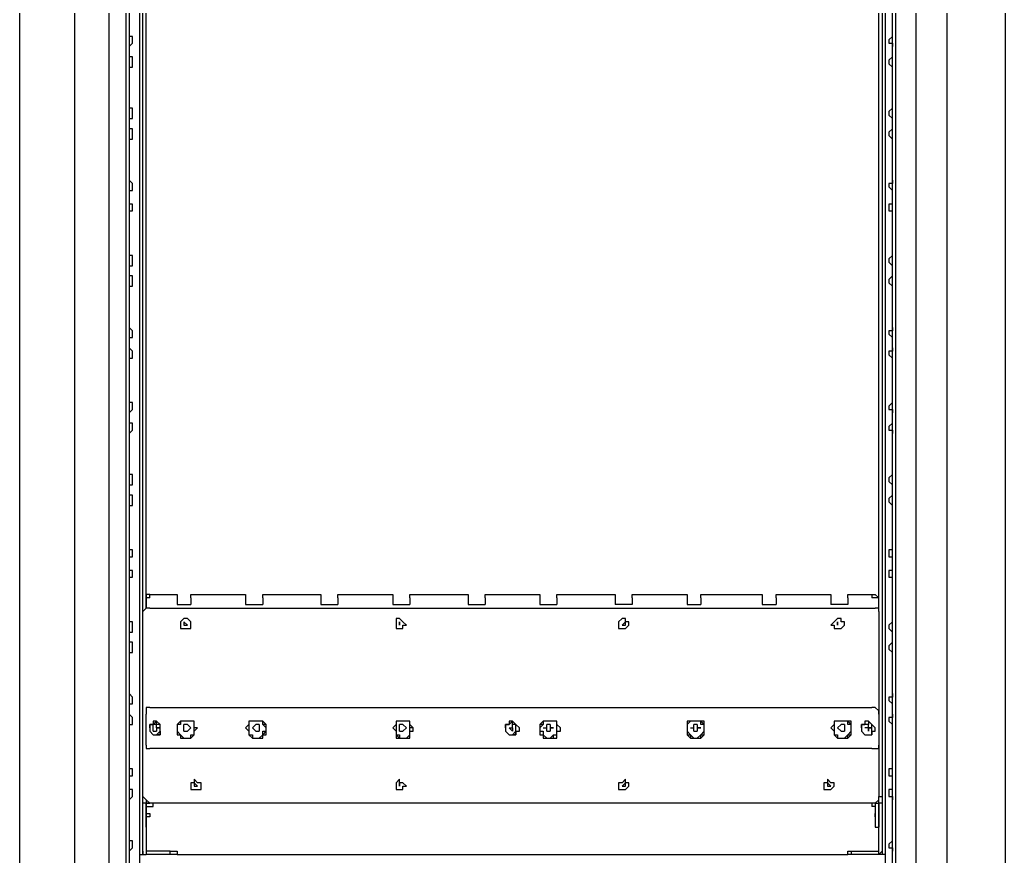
# Model space of a CAD drawing. Header units: millimetres. Extents: x 929 to 1725, y 58 to 532.
# Drawn here: x 1563.32 to 1597.03, y 138.23 to 166.83 of the extents above; entities that cross this region are included whole.
import ezdxf

# ---------------------------------------------------------------- set-up
doc = ezdxf.new("R2010")
doc.units = ezdxf.units.MM
doc.header["$MEASUREMENT"] = 0
doc.layers.add('TT-WIRE-EQPM', color=6, linetype='CONTINUOUS')

msp = doc.modelspace()

# ---------------------------------------------------------------- linework, layer by layer
at = {"layer": 'TT-WIRE-EQPM', "linetype": 'Continuous'}
for points in [[(1563.3242, 81.99353), (1563.3242, 192.01265)], [(1597.03218, 192.01265), (1597.03218, 81.99353)], [(1565.19686, 189.43773), (1565.19686, 84.56845)], [(1566.36728, 189.43773), (1566.36728, 136.41788)], [(1566.95249, 189.43773), (1566.95249, 136.769)], [(1567.06953, 189.43773), (1567.06953, 136.769)], [(1567.42065, 189.43773), (1567.42065, 136.769)], [(1592.93572, 136.769), (1592.93572, 189.43773)], [(1593.16981, 136.769), (1593.16981, 189.43773)], [(1593.28685, 136.769), (1593.28685, 189.43773)], [(1593.9891, 136.41788), (1593.9891, 189.43773)], [(1595.04247, 84.56845), (1595.04247, 189.43773)], [(1567.53769, 140.04617), (1567.53769, 178.20174)], [(1567.65474, 146.71754), (1567.65474, 178.08469)], [(1592.70164, 146.71754), (1592.70164, 178.20174)], [(1592.81868, 178.20174), (1592.81868, 138.40759), (1592.81868, 138.29055)], [(1567.06953, 165.91237), (1567.18657, 166.02941), (1567.18657, 166.02941), (1567.18657, 166.14645), (1567.18657, 166.14645), (1567.18657, 166.26349), (1567.06953, 166.26349)], [(1593.16981, 166.26349), (1593.16981, 166.26349), (1593.05277, 166.14645), (1593.05277, 166.14645), (1593.05277, 166.02941), (1593.16981, 166.02941), (1593.16981, 165.91237)], [(1592.93572, 166.02941), (1592.93572, 166.14645), (1592.93572, 166.14645), (1592.93572, 166.14645)], [(1567.06953, 165.21012), (1567.18657, 165.21012), (1567.18657, 165.32716), (1567.18657, 165.4442), (1567.18657, 165.4442), (1567.18657, 165.56124), (1567.06953, 165.56124)], [(1593.16981, 165.56124), (1593.16981, 165.56124), (1593.05277, 165.4442), (1593.05277, 165.4442), (1593.05277, 165.32716), (1593.16981, 165.21012), (1593.16981, 165.21012)], [(1567.06953, 163.45449), (1567.18657, 163.45449), (1567.18657, 163.57153), (1567.18657, 163.57153), (1567.18657, 163.68858), (1567.18657, 163.80562), (1567.06953, 163.80562)], [(1593.16981, 163.80562), (1593.16981, 163.80562), (1593.05277, 163.68858), (1593.05277, 163.57153), (1593.05277, 163.57153), (1593.16981, 163.45449), (1593.16981, 163.45449)], [(1567.06953, 162.75224), (1567.18657, 162.75224), (1567.18657, 162.86928), (1567.18657, 162.86928), (1567.18657, 162.98633), (1567.18657, 163.10337), (1567.06953, 163.10337)], [(1593.16981, 163.10337), (1593.16981, 163.10337), (1593.05277, 162.98633), (1593.05277, 162.86928), (1593.05277, 162.86928), (1593.16981, 162.75224), (1593.16981, 162.75224)], [(1567.06953, 160.99662), (1567.18657, 160.99662), (1567.18657, 161.11366), (1567.18657, 161.11366), (1567.18657, 161.2307), (1567.18657, 161.2307), (1567.06953, 161.34774)], [(1593.16981, 161.34774), (1593.16981, 161.2307), (1593.05277, 161.2307), (1593.05277, 161.11366), (1593.05277, 161.11366), (1593.16981, 160.99662), (1593.16981, 160.99662)], [(1567.06953, 160.29437), (1567.18657, 160.29437), (1567.18657, 160.29437), (1567.18657, 160.41141), (1567.18657, 160.52845), (1567.18657, 160.52845), (1567.06953, 160.52845)], [(1593.16981, 160.52845), (1593.16981, 160.52845), (1593.05277, 160.52845), (1593.05277, 160.41141), (1593.05277, 160.29437), (1593.16981, 160.29437), (1593.16981, 160.29437)], [(1567.06953, 158.4217), (1567.18657, 158.4217), (1567.18657, 158.53874), (1567.18657, 158.65579), (1567.18657, 158.65579), (1567.18657, 158.77283), (1567.06953, 158.77283)], [(1593.16981, 158.77283), (1593.16981, 158.77283), (1593.05277, 158.65579), (1593.05277, 158.65579), (1593.05277, 158.53874), (1593.16981, 158.4217), (1593.16981, 158.4217)], [(1567.06953, 157.71945), (1567.18657, 157.71945), (1567.18657, 157.83649), (1567.18657, 157.95354), (1567.18657, 157.95354), (1567.18657, 158.07058), (1567.06953, 158.07058)], [(1593.16981, 158.07058), (1593.16981, 158.07058), (1593.05277, 157.95354), (1593.05277, 157.95354), (1593.05277, 157.83649), (1593.16981, 157.71945), (1593.16981, 157.71945)], [(1567.06953, 155.96383), (1567.18657, 155.96383), (1567.18657, 156.08087), (1567.18657, 156.08087), (1567.18657, 156.19791), (1567.18657, 156.19791), (1567.06953, 156.31495)], [(1593.16981, 156.31495), (1593.16981, 156.19791), (1593.05277, 156.19791), (1593.05277, 156.08087), (1593.05277, 156.08087), (1593.16981, 155.96383), (1593.16981, 155.96383)], [(1567.06953, 155.26158), (1567.18657, 155.26158), (1567.18657, 155.37862), (1567.18657, 155.37862), (1567.18657, 155.49566), (1567.18657, 155.49566), (1567.06953, 155.6127)], [(1593.16981, 155.6127), (1593.16981, 155.49566), (1593.05277, 155.49566), (1593.05277, 155.37862), (1593.05277, 155.37862), (1593.16981, 155.26158), (1593.16981, 155.26158)], [(1567.06953, 153.38891), (1567.18657, 153.50596), (1567.18657, 153.50596), (1567.18657, 153.623), (1567.18657, 153.623), (1567.18657, 153.74004), (1567.06953, 153.74004)], [(1593.16981, 153.74004), (1593.16981, 153.74004), (1593.05277, 153.623), (1593.05277, 153.623), (1593.05277, 153.50596), (1593.16981, 153.50596), (1593.16981, 153.38891)], [(1567.06953, 152.68666), (1567.18657, 152.80371), (1567.18657, 152.80371), (1567.18657, 152.92075), (1567.18657, 152.92075), (1567.18657, 153.03779), (1567.06953, 153.03779)], [(1593.16981, 153.03779), (1593.16981, 153.03779), (1593.05277, 152.92075), (1593.05277, 152.92075), (1593.05277, 152.80371), (1593.16981, 152.80371), (1593.16981, 152.68666)], [(1567.06953, 150.93104), (1567.18657, 150.93104), (1567.18657, 151.04808), (1567.18657, 151.04808), (1567.18657, 151.16512), (1567.18657, 151.28216), (1567.06953, 151.28216)], [(1593.16981, 151.28216), (1593.16981, 151.28216), (1593.05277, 151.16512), (1593.05277, 151.04808), (1593.05277, 151.04808), (1593.16981, 150.93104), (1593.16981, 150.93104)], [(1567.06953, 150.22879), (1567.18657, 150.22879), (1567.18657, 150.34583), (1567.18657, 150.34583), (1567.18657, 150.46287), (1567.18657, 150.57991), (1567.06953, 150.57991)], [(1567.42065, 150.46287), (1567.42065, 150.46287), (1567.42065, 150.34583), (1567.42065, 150.34583), (1567.42065, 150.34583)], [(1592.93572, 150.34583), (1592.93572, 150.34583), (1592.93572, 150.34583), (1592.93572, 150.46287), (1592.93572, 150.46287)], [(1593.16981, 150.57991), (1593.16981, 150.57991), (1593.05277, 150.46287), (1593.05277, 150.34583), (1593.05277, 150.34583), (1593.16981, 150.22879), (1593.16981, 150.22879)], [(1567.06953, 148.47317), (1567.18657, 148.47317), (1567.18657, 148.47317), (1567.18657, 148.59021), (1567.18657, 148.70725), (1567.18657, 148.70725), (1567.06953, 148.70725)], [(1593.16981, 148.70725), (1593.16981, 148.70725), (1593.05277, 148.70725), (1593.05277, 148.59021), (1593.05277, 148.47317), (1593.16981, 148.47317), (1593.16981, 148.47317)], [(1567.06953, 147.77092), (1567.18657, 147.77092), (1567.18657, 147.77092), (1567.18657, 147.88796), (1567.18657, 148.005), (1567.18657, 148.005), (1567.06953, 148.005)], [(1593.16981, 148.005), (1593.16981, 148.005), (1593.05277, 148.005), (1593.05277, 147.88796), (1593.05277, 147.77092), (1593.16981, 147.77092), (1593.16981, 147.77092)], [(1567.77178, 147.18571), (1567.65474, 147.18571), (1567.65474, 147.06867)], [(1567.77178, 147.06867), (1567.65474, 147.06867), (1567.65474, 146.71754)], [(1567.77178, 147.18571), (1568.70811, 147.18571)], [(1567.77178, 147.06867), (1567.77178, 147.18571)], [(1568.70811, 147.18571), (1568.70811, 146.83458), (1569.17628, 146.83458)], [(1569.17628, 147.18571), (1571.04894, 147.18571)], [(1569.17628, 147.06867), (1569.17628, 147.18571)], [(1569.17628, 147.06867), (1569.17628, 146.95162)], [(1569.17628, 147.06867), (1569.17628, 146.83458)], [(1571.04894, 147.18571), (1571.04894, 146.83458), (1571.63415, 146.83458)], [(1571.63415, 147.18571), (1573.62386, 147.18571)], [(1571.63415, 147.06867), (1571.63415, 147.18571)], [(1571.63415, 147.06867), (1571.63415, 146.83458)], [(1573.62386, 147.18571), (1573.62386, 146.83458), (1574.20907, 146.83458)], [(1574.20907, 147.18571), (1576.08173, 147.18571)], [(1574.20907, 147.06867), (1574.20907, 147.18571)], [(1574.20907, 147.06867), (1574.20907, 146.83458)], [(1576.08173, 147.18571), (1576.08173, 146.83458), (1576.66694, 146.83458)], [(1576.66694, 147.18571), (1578.65665, 147.18571)], [(1576.66694, 147.06867), (1576.66694, 147.18571)], [(1576.66694, 147.06867), (1576.66694, 146.83458)], [(1578.65665, 147.18571), (1578.65665, 146.83458), (1579.24186, 146.83458)], [(1579.24186, 147.18571), (1581.11452, 147.18571)], [(1579.24186, 147.06867), (1579.24186, 147.18571)], [(1579.24186, 147.06867), (1579.24186, 146.95162)], [(1579.24186, 147.06867), (1579.24186, 146.83458)], [(1581.11452, 147.18571), (1581.11452, 146.83458), (1581.69973, 146.83458)], [(1581.69973, 147.18571), (1583.68944, 147.18571)], [(1581.69973, 147.06867), (1581.69973, 147.18571)], [(1581.69973, 147.06867), (1581.69973, 146.83458)], [(1583.68944, 147.18571), (1583.68944, 146.83458)], [(1584.27464, 147.18571), (1586.14731, 147.18571)], [(1584.27464, 147.06867), (1584.27464, 147.18571)], [(1584.27464, 147.06867), (1584.27464, 146.83458)], [(1586.14731, 147.18571), (1586.14731, 146.83458), (1586.61548, 146.83458)], [(1586.61548, 147.18571), (1588.72223, 147.18571)], [(1586.61548, 147.06867), (1586.61548, 147.18571)], [(1586.61548, 147.06867), (1586.61548, 146.83458)], [(1588.72223, 147.18571), (1588.72223, 146.83458), (1589.19039, 146.83458)], [(1589.19039, 147.18571), (1591.06306, 147.18571)], [(1589.19039, 147.06867), (1589.19039, 147.18571)], [(1589.19039, 147.06867), (1589.19039, 146.83458)], [(1591.06306, 147.18571), (1591.06306, 146.83458)], [(1591.64827, 147.18571), (1592.46756, 147.18571)], [(1591.64827, 147.06867), (1591.64827, 147.18571)], [(1591.64827, 147.06867), (1591.64827, 146.83458)], [(1592.46756, 147.18571), (1592.5846, 147.18571)], [(1592.46756, 147.18571), (1592.46756, 147.06867)], [(1592.70164, 146.71754), (1592.70164, 147.06867), (1592.46756, 147.06867)], [(1592.70164, 147.06867), (1592.5846, 147.18571), (1592.5846, 147.18571)], [(1567.77178, 146.71754), (1567.65474, 146.71754), (1567.65474, 146.71754), (1567.53769, 146.6005)], [(1567.77178, 146.71754), (1592.5846, 146.71754)], [(1569.17628, 146.95162), (1569.17628, 146.83458)], [(1579.24186, 146.95162), (1579.24186, 146.83458)], [(1584.27464, 146.83458), (1583.68944, 146.83458)], [(1591.64827, 146.83458), (1591.06306, 146.83458)], [(1592.70164, 146.6005), (1592.70164, 146.71754), (1592.70164, 146.71754), (1592.5846, 146.71754)], [(1567.53769, 140.28025), (1567.53769, 146.6005)], [(1569.17628, 146.13233), (1569.17628, 146.24938), (1569.17628, 146.24938), (1569.05924, 146.36642), (1568.94219, 146.36642), (1568.94219, 146.36642), (1568.82515, 146.24938), (1568.82515, 146.24938), (1568.82515, 146.13233), (1568.82515, 146.01529), (1568.94219, 146.01529), (1568.94219, 146.01529), (1569.05924, 146.01529), (1569.17628, 146.01529), (1569.17628, 146.13233), (1569.17628, 146.13233)], [(1576.5499, 146.13233), (1576.43286, 146.24938), (1576.43286, 146.24938), (1576.31582, 146.36642), (1576.31582, 146.36642), (1576.19877, 146.36642), (1576.19877, 146.24938), (1576.19877, 146.24938), (1576.19877, 146.13233), (1576.19877, 146.01529), (1576.19877, 146.01529), (1576.31582, 146.01529), (1576.31582, 146.01529), (1576.43286, 146.01529), (1576.43286, 146.13233), (1576.5499, 146.13233)], [(1584.1576, 146.13233), (1584.1576, 146.24938), (1584.04056, 146.24938), (1584.04056, 146.36642), (1584.04056, 146.36642), (1583.92352, 146.36642), (1583.80648, 146.24938), (1583.80648, 146.24938), (1583.80648, 146.13233), (1583.80648, 146.13233), (1583.80648, 146.01529), (1583.92352, 146.01529), (1584.04056, 146.01529), (1584.04056, 146.01529), (1584.04056, 146.01529), (1584.1576, 146.13233), (1584.1576, 146.13233)], [(1591.53122, 146.13233), (1591.53122, 146.24938), (1591.41418, 146.24938), (1591.41418, 146.36642), (1591.29714, 146.36642), (1591.29714, 146.36642), (1591.1801, 146.24938), (1591.1801, 146.24938), (1591.06306, 146.13233), (1591.1801, 146.13233), (1591.1801, 146.01529), (1591.29714, 146.01529), (1591.29714, 146.01529), (1591.41418, 146.01529), (1591.41418, 146.01529), (1591.53122, 146.13233), (1591.53122, 146.13233)], [(1592.70164, 146.6005), (1592.70164, 140.28025)], [(1567.06953, 145.89825), (1567.18657, 145.89825), (1567.18657, 146.01529), (1567.18657, 146.13233), (1567.18657, 146.13233), (1567.18657, 146.24938), (1567.06953, 146.24938)], [(1569.05924, 146.13233), (1568.94219, 146.24938), (1568.94219, 146.13233), (1568.94219, 146.13233), (1569.05924, 146.13233)], [(1576.31582, 146.13233), (1576.31582, 146.24938), (1576.31582, 146.13233), (1576.31582, 146.13233), (1576.31582, 146.13233)], [(1584.04056, 146.13233), (1584.04056, 146.24938), (1583.92352, 146.13233), (1584.04056, 146.13233), (1584.04056, 146.13233)], [(1591.29714, 146.13233), (1591.29714, 146.24938), (1591.29714, 146.13233), (1591.29714, 146.13233), (1591.29714, 146.13233)], [(1593.16981, 146.24938), (1593.16981, 146.24938), (1593.05277, 146.13233), (1593.05277, 146.13233), (1593.05277, 146.01529), (1593.16981, 145.89825), (1593.16981, 145.89825)], [(1567.06953, 145.196), (1567.18657, 145.196), (1567.18657, 145.31304), (1567.18657, 145.43008), (1567.18657, 145.43008), (1567.18657, 145.54713), (1567.06953, 145.54713)], [(1593.16981, 145.54713), (1593.16981, 145.54713), (1593.05277, 145.43008), (1593.05277, 145.43008), (1593.05277, 145.31304), (1593.16981, 145.196), (1593.16981, 145.196)], [(1567.06953, 143.44038), (1567.18657, 143.44038), (1567.18657, 143.55742), (1567.18657, 143.55742), (1567.18657, 143.67446), (1567.18657, 143.67446), (1567.06953, 143.7915)], [(1593.16981, 143.7915), (1593.16981, 143.67446), (1593.05277, 143.67446), (1593.05277, 143.55742), (1593.05277, 143.55742), (1593.16981, 143.44038), (1593.16981, 143.44038)], [(1567.77178, 143.32333), (1567.65474, 143.32333), (1567.65474, 143.20629), (1567.65474, 143.08925)], [(1567.77178, 143.32333), (1592.46756, 143.32333)], [(1592.70164, 143.08925), (1592.70164, 143.20629), (1592.5846, 143.32333), (1592.46756, 143.32333)], [(1567.06953, 142.73813), (1567.18657, 142.73813), (1567.18657, 142.85517), (1567.18657, 142.85517), (1567.18657, 142.97221), (1567.18657, 142.97221), (1567.06953, 143.08925)], [(1567.65474, 142.03588), (1567.65474, 143.08925)], [(1592.70164, 143.08925), (1592.70164, 142.03588)], [(1593.16981, 143.08925), (1593.16981, 142.97221), (1593.05277, 142.97221), (1593.05277, 142.85517), (1593.05277, 142.85517), (1593.16981, 142.73813), (1593.16981, 142.73813)], [(1568.1229, 142.62109), (1568.1229, 142.62109), (1568.1229, 142.73813), (1568.1229, 142.73813), (1568.00586, 142.85517), (1567.88882, 142.85517), (1567.88882, 142.73813), (1567.77178, 142.73813), (1567.77178, 142.62109), (1567.77178, 142.50404), (1567.77178, 142.50404), (1567.88882, 142.387), (1567.88882, 142.387), (1568.00586, 142.387), (1568.1229, 142.387), (1568.1229, 142.50404), (1568.1229, 142.50404), (1568.1229, 142.62109)], [(1568.1229, 142.62109), (1568.1229, 142.62109), (1568.1229, 142.73813), (1568.00586, 142.73813), (1568.00586, 142.85517), (1567.88882, 142.73813), (1567.88882, 142.73813), (1567.77178, 142.73813), (1567.77178, 142.62109), (1567.77178, 142.62109), (1567.77178, 142.50404), (1567.88882, 142.387), (1567.88882, 142.387), (1568.00586, 142.387), (1568.00586, 142.387), (1568.1229, 142.50404), (1568.1229, 142.50404), (1568.1229, 142.62109)], [(1567.77178, 142.62109), (1567.77178, 142.73813), (1567.77178, 142.73813), (1567.77178, 142.73813), (1567.88882, 142.73813), (1567.88882, 142.73813), (1567.88882, 142.73813)], [(1567.88882, 142.62109), (1567.88882, 142.73813)], [(1568.00586, 142.73813), (1567.88882, 142.73813)], [(1567.88882, 142.50404), (1567.88882, 142.62109)], [(1568.00586, 142.62109), (1568.00586, 142.73813)], [(1568.00586, 142.62109), (1568.1229, 142.62109)], [(1568.1229, 142.62109), (1568.00586, 142.62109)], [(1568.00586, 142.62109), (1568.00586, 142.50404)], [(1568.70811, 142.62109), (1568.70811, 142.50404), (1568.70811, 142.50404), (1568.70811, 142.50404), (1568.70811, 142.387), (1568.82515, 142.387), (1568.82515, 142.387), (1568.82515, 142.387), (1568.82515, 142.387), (1568.82515, 142.26996), (1568.94219, 142.26996), (1568.94219, 142.26996), (1569.17628, 142.26996), (1569.17628, 142.26996), (1569.17628, 142.26996), (1569.17628, 142.387), (1569.29332, 142.387), (1569.29332, 142.387), (1569.29332, 142.387), (1569.29332, 142.50404), (1569.29332, 142.50404), (1569.29332, 142.50404), (1569.29332, 142.62109), (1569.29332, 142.62109), (1569.29332, 142.73813), (1569.29332, 142.73813), (1569.29332, 142.73813), (1569.29332, 142.73813), (1569.29332, 142.85517), (1569.17628, 142.85517), (1569.17628, 142.85517), (1569.17628, 142.85517), (1569.17628, 142.85517), (1569.05924, 142.85517), (1568.94219, 142.85517), (1568.94219, 142.85517), (1568.94219, 142.85517), (1568.82515, 142.85517), (1568.82515, 142.85517), (1568.82515, 142.85517), (1568.82515, 142.85517), (1568.82515, 142.73813), (1568.70811, 142.73813), (1568.70811, 142.73813), (1568.70811, 142.62109), (1568.70811, 142.62109)], [(1569.41036, 142.62109), (1569.29332, 142.62109), (1569.29332, 142.73813), (1569.29332, 142.85517), (1569.17628, 142.85517), (1569.17628, 142.85517), (1569.17628, 142.85517), (1568.94219, 142.85517), (1568.82515, 142.85517), (1568.82515, 142.85517), (1568.70811, 142.73813), (1568.70811, 142.73813), (1568.70811, 142.50404), (1568.70811, 142.387), (1568.82515, 142.387), (1568.82515, 142.26996), (1568.94219, 142.26996), (1568.94219, 142.26996), (1569.05924, 142.26996), (1569.17628, 142.26996), (1569.17628, 142.26996), (1569.17628, 142.26996), (1569.29332, 142.387), (1569.29332, 142.50404), (1569.29332, 142.50404), (1569.41036, 142.62109)], [(1569.29332, 142.62109), (1569.29332, 142.62109), (1569.29332, 142.73813), (1569.29332, 142.85517), (1569.17628, 142.85517), (1569.17628, 142.85517), (1568.94219, 142.85517), (1568.82515, 142.85517), (1568.82515, 142.85517), (1568.70811, 142.73813), (1568.70811, 142.62109), (1568.70811, 142.62109), (1568.70811, 142.50404), (1568.70811, 142.50404), (1568.82515, 142.387), (1568.82515, 142.387), (1568.94219, 142.26996), (1568.94219, 142.26996), (1569.05924, 142.26996), (1569.17628, 142.26996), (1569.17628, 142.387), (1569.29332, 142.387), (1569.29332, 142.50404), (1569.29332, 142.50404), (1569.29332, 142.62109)], [(1569.05924, 142.73813), (1569.05924, 142.73813), (1568.94219, 142.73813), (1568.94219, 142.73813)], [(1568.94219, 142.62109), (1568.94219, 142.73813)], [(1568.94219, 142.50404), (1568.94219, 142.62109)], [(1569.05924, 142.73813), (1569.17628, 142.62109)], [(1569.17628, 142.62109), (1569.05924, 142.50404)], [(1571.75119, 142.62109), (1571.75119, 142.62109), (1571.75119, 142.73813), (1571.63415, 142.85517), (1571.63415, 142.85517), (1571.51711, 142.85517), (1571.51711, 142.85517), (1571.28303, 142.85517), (1571.28303, 142.85517), (1571.16598, 142.85517), (1571.16598, 142.73813), (1571.16598, 142.73813), (1571.04894, 142.62109), (1571.04894, 142.62109), (1571.16598, 142.50404), (1571.16598, 142.387), (1571.16598, 142.387), (1571.28303, 142.26996), (1571.28303, 142.26996), (1571.40007, 142.26996), (1571.40007, 142.26996), (1571.51711, 142.26996), (1571.51711, 142.26996), (1571.63415, 142.26996), (1571.63415, 142.387), (1571.75119, 142.50404), (1571.75119, 142.50404), (1571.75119, 142.62109)], [(1571.16598, 142.62109), (1571.16598, 142.50404), (1571.16598, 142.50404), (1571.16598, 142.50404), (1571.16598, 142.387), (1571.16598, 142.387), (1571.16598, 142.387), (1571.28303, 142.387), (1571.28303, 142.26996), (1571.28303, 142.26996), (1571.28303, 142.26996), (1571.51711, 142.26996), (1571.51711, 142.26996), (1571.63415, 142.26996), (1571.63415, 142.387), (1571.63415, 142.387), (1571.63415, 142.387), (1571.63415, 142.387), (1571.75119, 142.387), (1571.75119, 142.50404), (1571.75119, 142.50404), (1571.75119, 142.62109), (1571.75119, 142.62109), (1571.75119, 142.62109), (1571.75119, 142.73813), (1571.63415, 142.73813), (1571.63415, 142.85517), (1571.63415, 142.85517), (1571.63415, 142.85517), (1571.63415, 142.85517), (1571.51711, 142.85517), (1571.51711, 142.85517), (1571.51711, 142.85517), (1571.40007, 142.85517), (1571.28303, 142.85517), (1571.28303, 142.85517), (1571.28303, 142.85517), (1571.28303, 142.85517), (1571.16598, 142.85517), (1571.16598, 142.73813), (1571.16598, 142.73813), (1571.16598, 142.73813), (1571.16598, 142.73813), (1571.16598, 142.62109), (1571.16598, 142.62109)], [(1571.75119, 142.62109), (1571.75119, 142.62109), (1571.63415, 142.73813), (1571.63415, 142.85517), (1571.63415, 142.85517), (1571.51711, 142.85517), (1571.28303, 142.85517), (1571.28303, 142.85517), (1571.16598, 142.85517), (1571.16598, 142.73813), (1571.16598, 142.62109), (1571.16598, 142.50404), (1571.16598, 142.50404), (1571.16598, 142.387), (1571.28303, 142.387), (1571.28303, 142.26996), (1571.40007, 142.26996), (1571.51711, 142.26996), (1571.51711, 142.26996), (1571.63415, 142.387), (1571.63415, 142.387), (1571.63415, 142.50404), (1571.75119, 142.50404), (1571.75119, 142.62109)], [(1571.28303, 142.62109), (1571.40007, 142.73813)], [(1571.40007, 142.50404), (1571.28303, 142.62109)], [(1571.51711, 142.73813), (1571.51711, 142.73813), (1571.40007, 142.73813), (1571.40007, 142.73813)], [(1571.51711, 142.73813), (1571.51711, 142.62109)], [(1571.51711, 142.62109), (1571.51711, 142.50404)], [(1576.78398, 142.62109), (1576.78398, 142.62109), (1576.66694, 142.73813), (1576.66694, 142.85517), (1576.66694, 142.85517), (1576.5499, 142.85517), (1576.5499, 142.85517), (1576.31582, 142.85517), (1576.19877, 142.85517), (1576.19877, 142.85517), (1576.19877, 142.73813), (1576.19877, 142.73813), (1576.08173, 142.62109), (1576.08173, 142.62109), (1576.19877, 142.50404), (1576.19877, 142.387), (1576.19877, 142.387), (1576.19877, 142.26996), (1576.31582, 142.26996), (1576.31582, 142.26996), (1576.43286, 142.26996), (1576.5499, 142.26996), (1576.5499, 142.26996), (1576.66694, 142.26996), (1576.66694, 142.387), (1576.66694, 142.50404), (1576.78398, 142.50404), (1576.78398, 142.62109)], [(1576.19877, 142.62109), (1576.19877, 142.50404), (1576.19877, 142.50404), (1576.19877, 142.50404), (1576.19877, 142.387), (1576.19877, 142.387), (1576.19877, 142.387), (1576.19877, 142.387), (1576.19877, 142.387), (1576.31582, 142.26996), (1576.31582, 142.26996), (1576.31582, 142.26996), (1576.5499, 142.26996), (1576.5499, 142.26996), (1576.5499, 142.26996), (1576.66694, 142.387), (1576.66694, 142.387), (1576.66694, 142.387), (1576.66694, 142.387), (1576.66694, 142.387), (1576.66694, 142.387), (1576.66694, 142.50404), (1576.66694, 142.50404), (1576.78398, 142.50404), (1576.78398, 142.62109), (1576.78398, 142.62109), (1576.66694, 142.62109), (1576.66694, 142.73813), (1576.66694, 142.73813), (1576.66694, 142.85517), (1576.66694, 142.85517), (1576.5499, 142.85517), (1576.5499, 142.85517), (1576.5499, 142.85517), (1576.43286, 142.85517), (1576.31582, 142.85517), (1576.31582, 142.85517), (1576.31582, 142.85517), (1576.31582, 142.85517), (1576.19877, 142.85517), (1576.19877, 142.85517), (1576.19877, 142.73813), (1576.19877, 142.73813), (1576.19877, 142.73813), (1576.19877, 142.62109), (1576.19877, 142.62109)], [(1576.66694, 142.62109), (1576.66694, 142.62109), (1576.66694, 142.73813), (1576.66694, 142.85517), (1576.66694, 142.85517), (1576.5499, 142.85517), (1576.31582, 142.85517), (1576.31582, 142.85517), (1576.19877, 142.85517), (1576.19877, 142.73813), (1576.19877, 142.62109), (1576.19877, 142.50404), (1576.19877, 142.50404), (1576.19877, 142.387), (1576.31582, 142.387), (1576.31582, 142.26996), (1576.43286, 142.26996), (1576.43286, 142.26996), (1576.5499, 142.26996), (1576.66694, 142.387), (1576.66694, 142.387), (1576.66694, 142.50404), (1576.66694, 142.50404), (1576.66694, 142.62109)], [(1576.43286, 142.73813), (1576.43286, 142.73813), (1576.31582, 142.73813), (1576.31582, 142.73813)], [(1576.31582, 142.62109), (1576.31582, 142.73813)], [(1576.31582, 142.50404), (1576.31582, 142.62109)], [(1576.43286, 142.73813), (1576.5499, 142.62109)], [(1576.5499, 142.62109), (1576.43286, 142.50404)], [(1580.41227, 142.62109), (1580.41227, 142.62109), (1580.29523, 142.73813), (1580.29523, 142.73813), (1580.17819, 142.85517), (1580.06115, 142.85517), (1580.06115, 142.73813), (1579.94411, 142.73813), (1579.94411, 142.62109), (1579.94411, 142.50404), (1579.94411, 142.50404), (1580.06115, 142.387), (1580.06115, 142.387), (1580.17819, 142.387), (1580.29523, 142.387), (1580.29523, 142.50404), (1580.41227, 142.50404), (1580.41227, 142.62109)], [(1580.29523, 142.62109), (1580.29523, 142.62109), (1580.29523, 142.73813), (1580.17819, 142.73813), (1580.17819, 142.85517), (1580.06115, 142.73813), (1580.06115, 142.73813), (1579.94411, 142.73813), (1579.94411, 142.62109), (1579.94411, 142.62109), (1579.94411, 142.50404), (1580.06115, 142.387), (1580.06115, 142.387), (1580.17819, 142.387), (1580.17819, 142.387), (1580.29523, 142.50404), (1580.29523, 142.50404), (1580.29523, 142.62109)], [(1579.94411, 142.62109), (1579.94411, 142.73813), (1579.94411, 142.73813), (1579.94411, 142.73813), (1580.06115, 142.73813), (1580.06115, 142.73813), (1580.06115, 142.73813)], [(1580.06115, 142.62109), (1580.17819, 142.62109)], [(1580.17819, 142.50404), (1580.06115, 142.62109)], [(1580.17819, 142.62109), (1580.17819, 142.73813)], [(1580.17819, 142.62109), (1580.17819, 142.73813)], [(1580.17819, 142.62109), (1580.17819, 142.50404)], [(1581.11452, 142.62109), (1581.11452, 142.50404), (1581.11452, 142.50404), (1581.11452, 142.50404), (1581.11452, 142.387), (1581.23156, 142.387), (1581.23156, 142.387), (1581.23156, 142.387), (1581.23156, 142.387), (1581.23156, 142.387), (1581.23156, 142.26996), (1581.3486, 142.26996), (1581.3486, 142.26996), (1581.58269, 142.26996), (1581.58269, 142.26996), (1581.58269, 142.26996), (1581.58269, 142.387), (1581.69973, 142.387), (1581.69973, 142.387), (1581.69973, 142.387), (1581.69973, 142.387), (1581.69973, 142.50404), (1581.69973, 142.50404), (1581.69973, 142.50404), (1581.69973, 142.62109), (1581.69973, 142.62109), (1581.69973, 142.73813), (1581.69973, 142.73813), (1581.69973, 142.73813), (1581.69973, 142.85517), (1581.58269, 142.85517), (1581.58269, 142.85517), (1581.58269, 142.85517), (1581.46565, 142.85517), (1581.46565, 142.85517), (1581.3486, 142.85517), (1581.3486, 142.85517), (1581.23156, 142.85517), (1581.23156, 142.85517), (1581.23156, 142.85517), (1581.23156, 142.85517), (1581.23156, 142.73813), (1581.11452, 142.73813), (1581.11452, 142.62109), (1581.11452, 142.62109), (1581.11452, 142.62109), (1581.11452, 142.62109)], [(1581.81677, 142.62109), (1581.81677, 142.62109), (1581.69973, 142.73813), (1581.69973, 142.85517), (1581.69973, 142.85517), (1581.58269, 142.85517), (1581.46565, 142.85517), (1581.3486, 142.85517), (1581.23156, 142.85517), (1581.23156, 142.85517), (1581.11452, 142.73813), (1581.11452, 142.73813), (1581.11452, 142.50404), (1581.11452, 142.387), (1581.23156, 142.387), (1581.23156, 142.26996), (1581.3486, 142.26996), (1581.3486, 142.26996), (1581.46565, 142.26996), (1581.46565, 142.26996), (1581.58269, 142.26996), (1581.69973, 142.26996), (1581.69973, 142.387), (1581.69973, 142.50404), (1581.81677, 142.50404), (1581.81677, 142.62109)], [(1581.69973, 142.62109), (1581.69973, 142.62109), (1581.69973, 142.73813), (1581.69973, 142.85517), (1581.58269, 142.85517), (1581.46565, 142.85517), (1581.3486, 142.85517), (1581.23156, 142.85517), (1581.23156, 142.85517), (1581.23156, 142.73813), (1581.11452, 142.62109), (1581.11452, 142.50404), (1581.23156, 142.50404), (1581.23156, 142.387), (1581.23156, 142.387), (1581.3486, 142.26996), (1581.3486, 142.26996), (1581.46565, 142.26996), (1581.46565, 142.26996), (1581.58269, 142.387), (1581.69973, 142.387), (1581.69973, 142.50404), (1581.69973, 142.50404), (1581.69973, 142.62109)], [(1581.23156, 142.62109), (1581.23156, 142.62109), (1581.3486, 142.62109)], [(1581.23156, 142.62109), (1581.3486, 142.62109)], [(1581.46565, 142.73813), (1581.46565, 142.73813), (1581.3486, 142.73813), (1581.3486, 142.73813)], [(1581.3486, 142.62109), (1581.3486, 142.73813)], [(1581.3486, 142.50404), (1581.3486, 142.62109)], [(1581.46565, 142.73813), (1581.46565, 142.62109)], [(1581.46565, 142.62109), (1581.58269, 142.62109), (1581.58269, 142.62109), (1581.46565, 142.62109)], [(1581.46565, 142.62109), (1581.46565, 142.50404)], [(1586.14731, 142.62109), (1586.14731, 142.50404), (1586.14731, 142.50404), (1586.14731, 142.50404), (1586.14731, 142.387), (1586.14731, 142.387), (1586.14731, 142.387), (1586.26435, 142.387), (1586.26435, 142.387), (1586.26435, 142.26996), (1586.26435, 142.26996), (1586.38139, 142.26996), (1586.49844, 142.26996), (1586.61548, 142.26996), (1586.61548, 142.26996), (1586.61548, 142.387), (1586.61548, 142.387), (1586.61548, 142.387), (1586.73252, 142.387), (1586.73252, 142.50404), (1586.73252, 142.50404), (1586.73252, 142.50404), (1586.73252, 142.62109), (1586.73252, 142.62109), (1586.73252, 142.73813), (1586.73252, 142.73813), (1586.73252, 142.73813), (1586.61548, 142.73813), (1586.61548, 142.85517), (1586.61548, 142.85517), (1586.61548, 142.85517), (1586.61548, 142.85517), (1586.49844, 142.85517), (1586.49844, 142.85517), (1586.38139, 142.85517), (1586.38139, 142.85517), (1586.26435, 142.85517), (1586.26435, 142.85517), (1586.26435, 142.85517), (1586.26435, 142.85517), (1586.14731, 142.85517), (1586.14731, 142.73813), (1586.14731, 142.73813), (1586.14731, 142.73813), (1586.14731, 142.62109), (1586.14731, 142.62109)], [(1586.73252, 142.62109), (1586.73252, 142.62109), (1586.73252, 142.73813), (1586.73252, 142.85517), (1586.61548, 142.85517), (1586.61548, 142.85517), (1586.49844, 142.85517), (1586.38139, 142.85517), (1586.26435, 142.85517), (1586.14731, 142.85517), (1586.14731, 142.73813), (1586.14731, 142.73813), (1586.14731, 142.50404), (1586.14731, 142.387), (1586.14731, 142.387), (1586.26435, 142.26996), (1586.38139, 142.26996), (1586.38139, 142.26996), (1586.49844, 142.26996), (1586.49844, 142.26996), (1586.61548, 142.26996), (1586.61548, 142.26996), (1586.73252, 142.387), (1586.73252, 142.50404), (1586.73252, 142.50404), (1586.73252, 142.62109)], [(1586.73252, 142.62109), (1586.73252, 142.62109), (1586.73252, 142.73813), (1586.61548, 142.85517), (1586.61548, 142.85517), (1586.49844, 142.85517), (1586.38139, 142.85517), (1586.26435, 142.85517), (1586.26435, 142.85517), (1586.14731, 142.73813), (1586.14731, 142.62109), (1586.14731, 142.62109), (1586.14731, 142.50404), (1586.14731, 142.50404), (1586.26435, 142.387), (1586.26435, 142.387), (1586.38139, 142.26996), (1586.38139, 142.26996), (1586.49844, 142.26996), (1586.49844, 142.26996), (1586.61548, 142.387), (1586.61548, 142.387), (1586.73252, 142.50404), (1586.73252, 142.50404), (1586.73252, 142.62109)], [(1586.26435, 142.62109), (1586.26435, 142.62109), (1586.38139, 142.62109)], [(1586.26435, 142.62109), (1586.38139, 142.62109)], [(1586.49844, 142.73813), (1586.49844, 142.73813), (1586.38139, 142.73813), (1586.38139, 142.73813)], [(1586.38139, 142.62109), (1586.38139, 142.73813)], [(1586.38139, 142.50404), (1586.38139, 142.62109)], [(1586.49844, 142.73813), (1586.49844, 142.62109)], [(1586.49844, 142.62109), (1586.61548, 142.62109), (1586.61548, 142.62109), (1586.49844, 142.62109)], [(1586.49844, 142.62109), (1586.49844, 142.50404)], [(1591.76531, 142.62109), (1591.76531, 142.62109), (1591.76531, 142.73813), (1591.76531, 142.85517), (1591.64827, 142.85517), (1591.53122, 142.85517), (1591.53122, 142.85517), (1591.29714, 142.85517), (1591.29714, 142.85517), (1591.1801, 142.85517), (1591.1801, 142.73813), (1591.1801, 142.73813), (1591.06306, 142.62109), (1591.06306, 142.62109), (1591.1801, 142.50404), (1591.1801, 142.387), (1591.1801, 142.387), (1591.29714, 142.26996), (1591.29714, 142.26996), (1591.41418, 142.26996), (1591.41418, 142.26996), (1591.53122, 142.26996), (1591.53122, 142.26996), (1591.64827, 142.26996), (1591.76531, 142.387), (1591.76531, 142.50404), (1591.76531, 142.50404), (1591.76531, 142.62109)], [(1591.1801, 142.62109), (1591.1801, 142.50404), (1591.1801, 142.50404), (1591.1801, 142.50404), (1591.1801, 142.387), (1591.1801, 142.387), (1591.29714, 142.387), (1591.29714, 142.387), (1591.29714, 142.26996), (1591.29714, 142.26996), (1591.29714, 142.26996), (1591.53122, 142.26996), (1591.53122, 142.26996), (1591.64827, 142.26996), (1591.64827, 142.387), (1591.64827, 142.387), (1591.64827, 142.387), (1591.76531, 142.387), (1591.76531, 142.50404), (1591.76531, 142.50404), (1591.76531, 142.50404), (1591.76531, 142.62109), (1591.76531, 142.62109), (1591.76531, 142.73813), (1591.76531, 142.73813), (1591.76531, 142.73813), (1591.64827, 142.73813), (1591.64827, 142.85517), (1591.64827, 142.85517), (1591.64827, 142.85517), (1591.64827, 142.85517), (1591.53122, 142.85517), (1591.53122, 142.85517), (1591.53122, 142.85517), (1591.41418, 142.85517), (1591.29714, 142.85517), (1591.29714, 142.85517), (1591.29714, 142.85517), (1591.29714, 142.85517), (1591.29714, 142.85517), (1591.1801, 142.85517), (1591.1801, 142.73813), (1591.1801, 142.73813), (1591.1801, 142.73813), (1591.1801, 142.73813), (1591.1801, 142.62109), (1591.1801, 142.62109)], [(1591.76531, 142.62109), (1591.76531, 142.62109), (1591.76531, 142.73813), (1591.64827, 142.85517), (1591.64827, 142.85517), (1591.53122, 142.85517), (1591.29714, 142.85517), (1591.29714, 142.85517), (1591.1801, 142.85517), (1591.1801, 142.73813), (1591.1801, 142.62109), (1591.1801, 142.50404), (1591.1801, 142.50404), (1591.1801, 142.387), (1591.29714, 142.387), (1591.29714, 142.26996), (1591.41418, 142.26996), (1591.53122, 142.26996), (1591.53122, 142.26996), (1591.64827, 142.387), (1591.64827, 142.387), (1591.76531, 142.50404), (1591.76531, 142.50404), (1591.76531, 142.62109)], [(1591.29714, 142.62109), (1591.41418, 142.73813)], [(1591.41418, 142.50404), (1591.29714, 142.62109)], [(1591.53122, 142.73813), (1591.53122, 142.73813), (1591.41418, 142.73813), (1591.41418, 142.73813)], [(1591.53122, 142.73813), (1591.53122, 142.62109)], [(1591.53122, 142.62109), (1591.53122, 142.50404)], [(1592.5846, 142.62109), (1592.5846, 142.62109), (1592.46756, 142.73813), (1592.46756, 142.73813), (1592.35052, 142.85517), (1592.23347, 142.85517), (1592.23347, 142.73813), (1592.11643, 142.73813), (1592.11643, 142.62109), (1592.11643, 142.50404), (1592.11643, 142.50404), (1592.23347, 142.387), (1592.23347, 142.387), (1592.35052, 142.387), (1592.46756, 142.387), (1592.46756, 142.50404), (1592.5846, 142.50404), (1592.5846, 142.62109)], [(1592.46756, 142.62109), (1592.46756, 142.62109), (1592.46756, 142.73813), (1592.46756, 142.73813), (1592.35052, 142.85517), (1592.35052, 142.73813), (1592.23347, 142.73813), (1592.11643, 142.73813), (1592.11643, 142.50404), (1592.23347, 142.387), (1592.35052, 142.387), (1592.35052, 142.387), (1592.46756, 142.387), (1592.46756, 142.50404), (1592.46756, 142.50404), (1592.46756, 142.62109)], [(1592.11643, 142.62109), (1592.11643, 142.73813), (1592.23347, 142.73813), (1592.23347, 142.73813), (1592.23347, 142.73813), (1592.23347, 142.73813), (1592.23347, 142.73813)], [(1592.35052, 142.62109), (1592.23347, 142.62109)], [(1592.35052, 142.62109), (1592.23347, 142.62109)], [(1592.35052, 142.62109), (1592.35052, 142.73813)], [(1592.35052, 142.62109), (1592.35052, 142.73813)], [(1592.35052, 142.62109), (1592.46756, 142.62109)], [(1592.46756, 142.62109), (1592.35052, 142.62109)], [(1592.35052, 142.50404), (1592.35052, 142.62109)], [(1592.35052, 142.62109), (1592.35052, 142.50404)], [(1567.88882, 142.50404), (1568.00586, 142.50404)], [(1568.1229, 142.50404), (1568.1229, 142.50404), (1568.1229, 142.50404), (1568.1229, 142.50404), (1568.1229, 142.387), (1568.00586, 142.387), (1568.00586, 142.387)], [(1568.94219, 142.50404), (1568.94219, 142.50404), (1569.05924, 142.50404), (1569.05924, 142.50404)], [(1571.40007, 142.50404), (1571.40007, 142.50404), (1571.51711, 142.50404), (1571.51711, 142.50404)], [(1576.31582, 142.50404), (1576.31582, 142.50404), (1576.43286, 142.50404), (1576.43286, 142.50404)], [(1580.29523, 142.50404), (1580.29523, 142.50404), (1580.29523, 142.50404), (1580.29523, 142.50404), (1580.29523, 142.387), (1580.17819, 142.387), (1580.17819, 142.387)], [(1581.3486, 142.50404), (1581.3486, 142.50404), (1581.46565, 142.50404), (1581.46565, 142.50404)], [(1586.38139, 142.50404), (1586.38139, 142.50404), (1586.49844, 142.50404), (1586.49844, 142.50404)], [(1591.41418, 142.50404), (1591.41418, 142.50404), (1591.53122, 142.50404), (1591.53122, 142.50404)], [(1592.46756, 142.50404), (1592.46756, 142.50404), (1592.46756, 142.50404), (1592.46756, 142.50404), (1592.46756, 142.50404), (1592.46756, 142.387), (1592.46756, 142.387), (1592.46756, 142.387)], [(1567.65474, 142.03588), (1567.65474, 141.91884), (1567.65474, 141.91884), (1567.77178, 141.91884)], [(1592.46756, 141.91884), (1567.77178, 141.91884)], [(1592.46756, 141.91884), (1592.5846, 141.91884), (1592.70164, 141.91884), (1592.70164, 142.03588)], [(1567.06953, 140.9825), (1567.18657, 140.9825), (1567.18657, 140.9825), (1567.18657, 141.09954), (1567.18657, 141.21659), (1567.18657, 141.21659), (1567.06953, 141.21659)], [(1593.16981, 141.21659), (1593.16981, 141.21659), (1593.05277, 141.21659), (1593.05277, 141.09954), (1593.05277, 140.9825), (1593.16981, 140.9825), (1593.16981, 140.9825)], [(1569.5274, 140.63138), (1569.5274, 140.74842), (1569.5274, 140.74842), (1569.41036, 140.74842), (1569.29332, 140.86546), (1569.29332, 140.74842), (1569.17628, 140.74842), (1569.17628, 140.74842), (1569.17628, 140.63138), (1569.17628, 140.63138), (1569.17628, 140.51434), (1569.29332, 140.51434), (1569.29332, 140.51434), (1569.41036, 140.51434), (1569.5274, 140.51434), (1569.5274, 140.63138), (1569.5274, 140.63138)], [(1569.41036, 140.63138), (1569.29332, 140.74842), (1569.29332, 140.63138), (1569.29332, 140.63138), (1569.41036, 140.63138)], [(1576.5499, 140.63138), (1576.43286, 140.74842), (1576.43286, 140.74842), (1576.31582, 140.74842), (1576.31582, 140.86546), (1576.19877, 140.74842), (1576.19877, 140.74842), (1576.19877, 140.74842), (1576.19877, 140.63138), (1576.19877, 140.51434), (1576.19877, 140.51434), (1576.31582, 140.51434), (1576.31582, 140.51434), (1576.43286, 140.51434), (1576.43286, 140.63138), (1576.5499, 140.63138)], [(1576.31582, 140.63138), (1576.31582, 140.74842), (1576.31582, 140.63138), (1576.31582, 140.63138), (1576.31582, 140.63138)], [(1584.1576, 140.63138), (1584.1576, 140.74842), (1584.04056, 140.74842), (1584.04056, 140.74842), (1584.04056, 140.86546), (1583.92352, 140.74842), (1583.80648, 140.74842), (1583.80648, 140.74842), (1583.80648, 140.63138), (1583.80648, 140.63138), (1583.80648, 140.51434), (1583.92352, 140.51434), (1584.04056, 140.51434), (1584.04056, 140.51434), (1584.04056, 140.51434), (1584.1576, 140.63138), (1584.1576, 140.63138)], [(1584.04056, 140.63138), (1584.04056, 140.74842), (1583.92352, 140.63138), (1584.04056, 140.63138), (1584.04056, 140.63138)], [(1591.1801, 140.63138), (1591.1801, 140.74842), (1591.06306, 140.74842), (1591.06306, 140.74842), (1590.94602, 140.86546), (1590.94602, 140.74842), (1590.82897, 140.74842), (1590.82897, 140.74842), (1590.82897, 140.63138), (1590.82897, 140.51434), (1590.94602, 140.51434), (1590.94602, 140.51434), (1591.06306, 140.51434), (1591.06306, 140.51434), (1591.1801, 140.63138), (1591.1801, 140.63138)], [(1591.06306, 140.63138), (1590.94602, 140.74842), (1590.94602, 140.63138), (1590.94602, 140.63138), (1591.06306, 140.63138)], [(1567.06953, 140.16321), (1567.18657, 140.28025), (1567.18657, 140.28025), (1567.18657, 140.39729), (1567.18657, 140.51434), (1567.18657, 140.51434), (1567.06953, 140.51434)], [(1567.53769, 140.28025), (1567.65474, 140.16321), (1567.65474, 140.16321), (1567.77178, 140.04617)], [(1592.5846, 140.04617), (1592.70164, 140.16321), (1592.70164, 140.16321), (1592.70164, 140.28025)], [(1592.70164, 140.28025), (1592.81868, 140.28025)], [(1592.93572, 140.28025), (1592.93572, 140.39729), (1592.93572, 140.39729), (1592.93572, 140.39729)], [(1593.16981, 140.51434), (1593.16981, 140.51434), (1593.05277, 140.51434), (1593.05277, 140.39729), (1593.05277, 140.28025), (1593.16981, 140.28025), (1593.16981, 140.16321)], [(1567.53769, 138.29055), (1567.53769, 138.40759), (1567.53769, 140.04617)], [(1567.65474, 140.04617), (1567.53769, 140.04617)], [(1567.65474, 140.16321), (1567.65474, 138.40759)], [(1567.65474, 140.16321), (1567.65474, 140.04617), (1567.77178, 140.04617)], [(1567.65474, 139.22688), (1567.65474, 140.04617)], [(1567.65474, 139.22688), (1567.65474, 140.04617)], [(1567.88882, 139.92913), (1567.88882, 140.04617), (1567.65474, 140.04617)], [(1567.65474, 139.92913), (1567.88882, 139.92913)], [(1592.5846, 140.04617), (1567.77178, 140.04617)], [(1592.46756, 140.04617), (1592.46756, 139.92913)], [(1592.5846, 140.04617), (1592.46756, 140.04617)], [(1592.5846, 139.92913), (1592.46756, 139.92913)], [(1592.5846, 140.04617), (1592.70164, 140.04617), (1592.70164, 140.16321)], [(1592.5846, 140.04617), (1592.5846, 139.22688)], [(1592.70164, 138.40759), (1592.70164, 140.16321)], [(1592.81868, 140.04617), (1592.70164, 140.04617)], [(1592.70164, 140.04617), (1592.70164, 139.22688)], [(1567.65474, 139.69504), (1567.77178, 139.69504)], [(1567.65474, 139.69504), (1567.77178, 139.69504)], [(1567.77178, 139.578), (1567.65474, 139.578)], [(1567.77178, 139.69504), (1567.77178, 139.578)], [(1592.5846, 139.578), (1592.5846, 139.69504)], [(1567.65474, 139.22688), (1567.65474, 138.29055)], [(1592.5846, 139.22688), (1592.70164, 139.22688)], [(1592.70164, 138.29055), (1592.70164, 139.22688)], [(1567.06953, 138.40759), (1567.18657, 138.52463), (1567.18657, 138.52463), (1567.18657, 138.64167), (1567.18657, 138.64167), (1567.18657, 138.75871), (1567.06953, 138.75871)], [(1593.16981, 138.75871), (1593.16981, 138.75871), (1593.05277, 138.64167), (1593.05277, 138.64167), (1593.05277, 138.52463), (1593.16981, 138.52463), (1593.16981, 138.40759)], [(1567.42065, 138.29055), (1567.65474, 138.29055)], [(1567.53769, 138.40759), (1567.53769, 138.29055), (1567.65474, 138.29055)], [(1568.47403, 138.40759), (1567.65474, 138.40759)], [(1568.70811, 138.29055), (1567.65474, 138.29055)], [(1568.47403, 138.40759), (1568.70811, 138.40759), (1568.70811, 138.29055)], [(1568.47403, 138.29055), (1568.47403, 138.40759)], [(1568.70811, 138.29055), (1591.64827, 138.29055)], [(1591.64827, 138.40759), (1592.70164, 138.40759)], [(1591.64827, 138.29055), (1591.64827, 138.40759)], [(1592.93572, 138.29055), (1592.70164, 138.29055), (1591.64827, 138.29055)], [(1591.76531, 138.40759), (1591.76531, 138.29055)], [(1592.70164, 138.29055), (1592.70164, 138.29055), (1592.81868, 138.40759)]]:
    msp.add_lwpolyline(points, dxfattribs=at)

doc.saveas('drawing.dxf')
